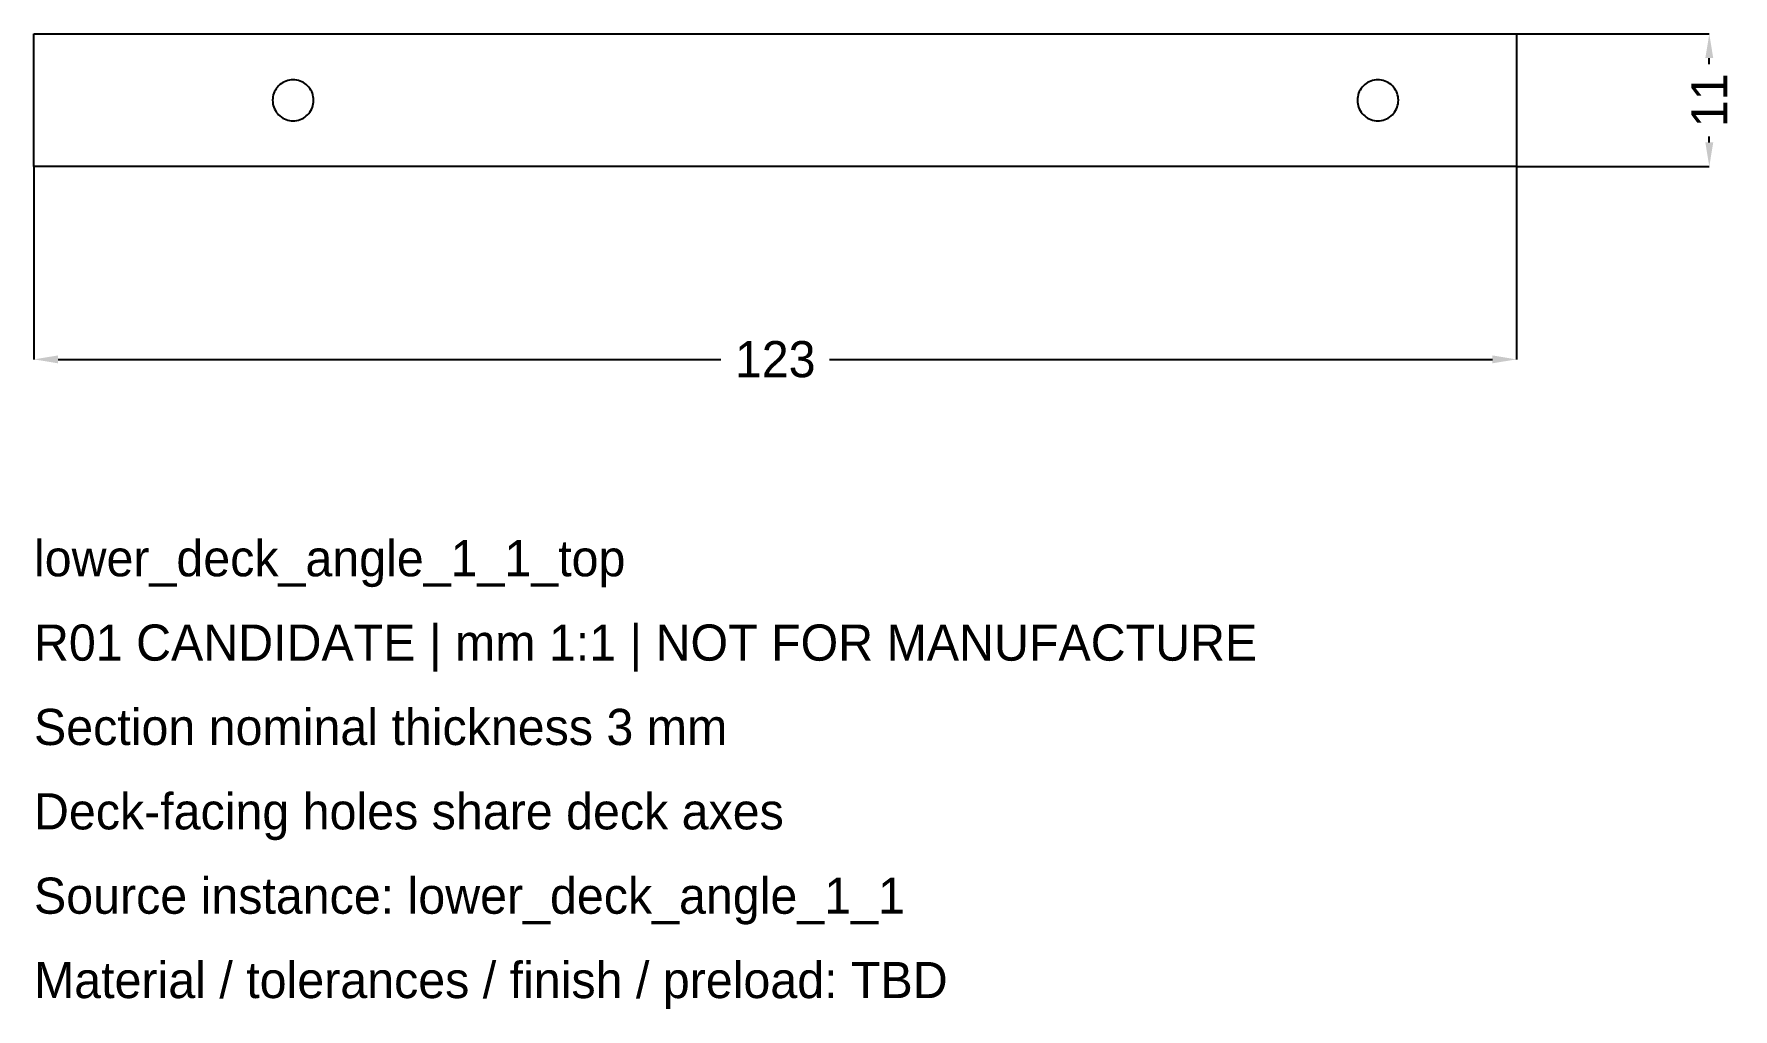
# Model space of a CAD drawing. Header units: millimetres. Extents: x 0 to 1322, y -1284 to 196.
# Drawn here: x 0 to 141, y -469.9 to -389 of the extents above; entities that cross this region are included whole.
import ezdxf

# ---------------------------------------------------------------- set-up
doc = ezdxf.new("R2010")
doc.units = ezdxf.units.MM
for name, color, linetype in [('REFERENCE_DIMENSIONS', 2, 'Continuous'), ('REFERENCE_GEOMETRY', 7, 'Continuous'), ('REFERENCE_NOTES', 3, 'Continuous')]:
    doc.layers.add(name, color=color, linetype=linetype)
doc.dimstyles.get("Standard").update_dxf_attribs({"dimtxt": 2.5, "dimasz": 2.5, "dimexe": 1.25, "dimexo": 0.625, "dimtad": 1, "dimcen": 2.5, "dimazin": 3, "dimtfac": 1, "dimtmove": 0, "dimatfit": 3})

# ---------------------------------------------------------------- blocks, each defined once
blk = doc.blocks.new('_CLOSEDFILLED')
at = {"color": 0, "linetype": 'BYBLOCK'}
blk.add_solid([(-1, 0.164), (0, 0), (-1, -0.164)], dxfattribs=at)
blk = doc.blocks.new('*D7')
for p, q in [((0, -400), (0, -416)), ((123, -400), (123, -416)), ((2, -416), (57, -416)), ((66, -416), (121, -416))]:
    blk.add_line(p, q)
at = {"layer": 'Defpoints'}
for p in [(0, -400), (123, -400), (0, -416)]:
    blk.add_point(p, dxfattribs=at)
at = {"layer": 'REFERENCE_DIMENSIONS', "xscale": 2, "yscale": 2, "rotation": 180}
blk.add_blockref('_CLOSEDFILLED', (0, -416), dxfattribs=at)
at = {"layer": 'REFERENCE_DIMENSIONS', "xscale": 2, "yscale": 2}
blk.add_blockref('_CLOSEDFILLED', (123, -416), dxfattribs=at)
at = {"layer": 'REFERENCE_DIMENSIONS', "insert": (61.5, -416), "char_height": 3, "attachment_point": 5}
blk.add_mtext('123', dxfattribs=at)
blk = doc.blocks.new('*D8')
for p, q in [((123, -389), (139, -389)), ((139, -391.5), (139, -391)), ((139, -398), (139, -397.5)), ((123, -400), (139, -400))]:
    blk.add_line(p, q)
at = {"layer": 'Defpoints'}
for p in [(123, -389), (123, -400), (139, -400)]:
    blk.add_point(p, dxfattribs=at)
at = {"layer": 'REFERENCE_DIMENSIONS', "xscale": 2, "yscale": 2}
for p, rotation in [((139, -389), 90), ((139, -400), 270)]:
    blk.add_blockref('_CLOSEDFILLED', p, dxfattribs=dict(at, rotation=rotation))
at = {"layer": 'REFERENCE_DIMENSIONS', "insert": (139, -394.5), "char_height": 3, "attachment_point": 5, "rotation": 90}
blk.add_mtext('11', dxfattribs=at)

msp = doc.modelspace()

# ---------------------------------------------------------------- linework, layer by layer
at = {"layer": 'REFERENCE_GEOMETRY'}
for points in [[(0, -389), (0.25, -389), (0.5, -389), (0.75, -389), (1, -389), (1.25, -389), (1.5, -389), (1.75, -389), (2, -389), (2.25, -389), (2.5, -389), (2.75, -389), (3, -389), (3.25, -389), (3.5, -389), (3.75, -389), (4, -389), (4.25, -389), (4.5, -389), (4.75, -389), (5, -389), (5.25, -389), (5.5, -389), (5.75, -389), (6, -389), (6.25, -389), (6.5, -389), (6.75, -389), (7, -389), (7.25, -389), (7.5, -389), (7.75, -389), (8, -389), (8.25, -389), (8.5, -389), (8.75, -389), (9, -389), (9.25, -389), (9.5, -389), (9.75, -389), (10, -389), (10.25, -389), (10.5, -389), (10.75, -389), (11, -389), (11.25, -389), (11.5, -389), (11.75, -389), (12, -389), (12.25, -389), (12.5, -389), (12.75, -389), (13, -389), (13.25, -389), (13.5, -389), (13.75, -389), (14, -389), (14.25, -389), (14.5, -389), (14.75, -389), (15, -389), (15.25, -389), (15.5, -389), (15.75, -389), (16, -389), (16.25, -389), (16.5, -389), (16.75, -389), (17, -389), (17.25, -389), (17.5, -389), (17.75, -389), (18, -389), (18.25, -389), (18.5, -389), (18.75, -389), (19, -389), (19.25, -389), (19.5, -389), (19.75, -389), (20, -389), (20.25, -389), (20.5, -389), (20.75, -389), (21, -389), (21.25, -389), (21.5, -389), (21.75, -389), (22, -389), (22.25, -389), (22.5, -389), (22.75, -389), (23, -389), (23.25, -389), (23.5, -389), (23.75, -389), (24, -389), (24.25, -389), (24.5, -389), (24.75, -389), (25, -389), (25.25, -389), (25.5, -389), (25.75, -389), (26, -389), (26.25, -389), (26.5, -389), (26.75, -389), (27, -389), (27.25, -389), (27.5, -389), (27.75, -389), (28, -389), (28.25, -389), (28.5, -389), (28.75, -389), (29, -389), (29.25, -389), (29.5, -389), (29.75, -389), (30, -389), (30.25, -389), (30.5, -389), (30.75, -389), (31, -389), (31.25, -389), (31.5, -389), (31.75, -389), (32, -389), (32.25, -389), (32.5, -389), (32.75, -389), (33, -389), (33.25, -389), (33.5, -389), (33.75, -389), (34, -389), (34.25, -389), (34.5, -389), (34.75, -389), (35, -389), (35.25, -389), (35.5, -389), (35.75, -389), (36, -389), (36.25, -389), (36.5, -389), (36.75, -389), (37, -389), (37.25, -389), (37.5, -389), (37.75, -389), (38, -389), (38.25, -389), (38.5, -389), (38.75, -389), (39, -389), (39.25, -389), (39.5, -389), (39.75, -389), (40, -389), (40.25, -389), (40.5, -389), (40.75, -389), (41, -389), (41.25, -389), (41.5, -389), (41.75, -389), (42, -389), (42.25, -389), (42.5, -389), (42.75, -389), (43, -389), (43.25, -389), (43.5, -389), (43.75, -389), (44, -389), (44.25, -389), (44.5, -389), (44.75, -389), (45, -389), (45.25, -389), (45.5, -389), (45.75, -389), (46, -389), (46.25, -389), (46.5, -389), (46.75, -389), (47, -389), (47.25, -389), (47.5, -389), (47.75, -389), (48, -389), (48.25, -389), (48.5, -389), (48.75, -389), (49, -389), (49.25, -389), (49.5, -389), (49.75, -389), (50, -389), (50.25, -389), (50.5, -389), (50.75, -389), (51, -389), (51.25, -389), (51.5, -389), (51.75, -389), (52, -389), (52.25, -389), (52.5, -389), (52.75, -389), (53, -389), (53.25, -389), (53.5, -389), (53.75, -389), (54, -389), (54.25, -389), (54.5, -389), (54.75, -389), (55, -389), (55.25, -389), (55.5, -389), (55.75, -389), (56, -389), (56.25, -389), (56.5, -389), (56.75, -389), (57, -389), (57.25, -389), (57.5, -389), (57.75, -389), (58, -389), (58.25, -389), (58.5, -389), (58.75, -389), (59, -389), (59.25, -389), (59.5, -389), (59.75, -389), (60, -389), (60.25, -389), (60.5, -389), (60.75, -389), (61, -389), (61.25, -389), (61.5, -389), (61.75, -389), (62, -389), (62.25, -389), (62.5, -389), (62.75, -389), (63, -389), (63.25, -389), (63.5, -389), (63.75, -389), (64, -389), (64.25, -389), (64.5, -389), (64.75, -389), (65, -389), (65.25, -389), (65.5, -389), (65.75, -389), (66, -389), (66.25, -389), (66.5, -389), (66.75, -389), (67, -389), (67.25, -389), (67.5, -389), (67.75, -389), (68, -389), (68.25, -389), (68.5, -389), (68.75, -389), (69, -389), (69.25, -389), (69.5, -389), (69.75, -389), (70, -389), (70.25, -389), (70.5, -389), (70.75, -389), (71, -389), (71.25, -389), (71.5, -389), (71.75, -389), (72, -389), (72.25, -389), (72.5, -389), (72.75, -389), (73, -389), (73.25, -389), (73.5, -389), (73.75, -389), (74, -389), (74.25, -389), (74.5, -389), (74.75, -389), (75, -389), (75.25, -389), (75.5, -389), (75.75, -389), (76, -389), (76.25, -389), (76.5, -389), (76.75, -389), (77, -389), (77.25, -389), (77.5, -389), (77.75, -389), (78, -389), (78.25, -389), (78.5, -389), (78.75, -389), (79, -389), (79.25, -389), (79.5, -389), (79.75, -389), (80, -389), (80.25, -389), (80.5, -389), (80.75, -389), (81, -389), (81.25, -389), (81.5, -389), (81.75, -389), (82, -389), (82.25, -389), (82.5, -389), (82.75, -389), (83, -389), (83.25, -389), (83.5, -389), (83.75, -389), (84, -389), (84.25, -389), (84.5, -389), (84.75, -389), (85, -389), (85.25, -389), (85.5, -389), (85.75, -389), (86, -389), (86.25, -389), (86.5, -389), (86.75, -389), (87, -389), (87.25, -389), (87.5, -389), (87.75, -389), (88, -389), (88.25, -389), (88.5, -389), (88.75, -389), (89, -389), (89.25, -389), (89.5, -389), (89.75, -389), (90, -389), (90.25, -389), (90.5, -389), (90.75, -389), (91, -389), (91.25, -389), (91.5, -389), (91.75, -389), (92, -389), (92.25, -389), (92.5, -389), (92.75, -389), (93, -389), (93.25, -389), (93.5, -389), (93.75, -389), (94, -389), (94.25, -389), (94.5, -389), (94.75, -389), (95, -389), (95.25, -389), (95.5, -389), (95.75, -389), (96, -389), (96.25, -389), (96.5, -389), (96.75, -389), (97, -389), (97.25, -389), (97.5, -389), (97.75, -389), (98, -389), (98.25, -389), (98.5, -389), (98.75, -389), (99, -389), (99.25, -389), (99.5, -389), (99.75, -389), (100, -389), (100.25, -389), (100.5, -389), (100.75, -389), (101, -389), (101.25, -389), (101.5, -389), (101.75, -389), (102, -389), (102.25, -389), (102.5, -389), (102.75, -389), (103, -389), (103.25, -389), (103.5, -389), (103.75, -389), (104, -389), (104.25, -389), (104.5, -389), (104.75, -389), (105, -389), (105.25, -389), (105.5, -389), (105.75, -389), (106, -389), (106.25, -389), (106.5, -389), (106.75, -389), (107, -389), (107.25, -389), (107.5, -389), (107.75, -389), (108, -389), (108.25, -389), (108.5, -389), (108.75, -389), (109, -389), (109.25, -389), (109.5, -389), (109.75, -389), (110, -389), (110.25, -389), (110.5, -389), (110.75, -389), (111, -389), (111.25, -389), (111.5, -389), (111.75, -389), (112, -389), (112.25, -389), (112.5, -389), (112.75, -389), (113, -389), (113.25, -389), (113.5, -389), (113.75, -389), (114, -389), (114.25, -389), (114.5, -389), (114.75, -389), (115, -389), (115.25, -389), (115.5, -389), (115.75, -389), (116, -389), (116.25, -389), (116.5, -389), (116.75, -389), (117, -389), (117.25, -389), (117.5, -389), (117.75, -389), (118, -389), (118.25, -389), (118.5, -389), (118.75, -389), (119, -389), (119.25, -389), (119.5, -389), (119.75, -389), (120, -389), (120.25, -389), (120.5, -389), (120.75, -389), (121, -389), (121.25, -389), (121.5, -389), (121.75, -389), (122, -389), (122.25, -389), (122.5, -389), (122.75, -389), (123, -389), (123, -389.25), (123, -389.5), (123, -389.75), (123, -390), (123, -390.25), (123, -390.5), (123, -390.75), (123, -391), (123, -391.25), (123, -391.5), (123, -391.75), (123, -392), (123, -392.25), (123, -392.5), (123, -392.75), (123, -393), (123, -393.25), (123, -393.5), (123, -393.75), (123, -394), (123, -394.25), (123, -394.5), (123, -394.75), (123, -395), (123, -395.25), (123, -395.5), (123, -395.75), (123, -396), (123, -396.25), (123, -396.5), (123, -396.75), (123, -397), (123, -397.25), (123, -397.5), (123, -397.75), (123, -398), (123, -398.25), (123, -398.5), (123, -398.75), (123, -399), (123, -399.25), (123, -399.5), (123, -399.75), (123, -400), (122.75, -400), (122.5, -400), (122.25, -400), (122, -400), (121.75, -400), (121.5, -400), (121.25, -400), (121, -400), (120.75, -400), (120.5, -400), (120.25, -400), (120, -400), (119.75, -400), (119.5, -400), (119.25, -400), (119, -400), (118.75, -400), (118.5, -400), (118.25, -400), (118, -400), (117.75, -400), (117.5, -400), (117.25, -400), (117, -400), (116.75, -400), (116.5, -400), (116.25, -400), (116, -400), (115.75, -400), (115.5, -400), (115.25, -400), (115, -400), (114.75, -400), (114.5, -400), (114.25, -400), (114, -400), (113.75, -400), (113.5, -400), (113.25, -400), (113, -400), (112.75, -400), (112.5, -400), (112.25, -400), (112, -400), (111.75, -400), (111.5, -400), (111.25, -400), (111, -400), (110.75, -400), (110.5, -400), (110.25, -400), (110, -400), (109.75, -400), (109.5, -400), (109.25, -400), (109, -400), (108.75, -400), (108.5, -400), (108.25, -400), (108, -400), (107.75, -400), (107.5, -400), (107.25, -400), (107, -400), (106.75, -400), (106.5, -400), (106.25, -400), (106, -400), (105.75, -400), (105.5, -400), (105.25, -400), (105, -400), (104.75, -400), (104.5, -400), (104.25, -400), (104, -400), (103.75, -400), (103.5, -400), (103.25, -400), (103, -400), (102.75, -400), (102.5, -400), (102.25, -400), (102, -400), (101.75, -400), (101.5, -400), (101.25, -400), (101, -400), (100.75, -400), (100.5, -400), (100.25, -400), (100, -400), (99.75, -400), (99.5, -400), (99.25, -400), (99, -400), (98.75, -400), (98.5, -400), (98.25, -400), (98, -400), (97.75, -400), (97.5, -400), (97.25, -400), (97, -400), (96.75, -400), (96.5, -400), (96.25, -400), (96, -400), (95.75, -400), (95.5, -400), (95.25, -400), (95, -400), (94.75, -400), (94.5, -400), (94.25, -400), (94, -400), (93.75, -400), (93.5, -400), (93.25, -400), (93, -400), (92.75, -400), (92.5, -400), (92.25, -400), (92, -400), (91.75, -400), (91.5, -400), (91.25, -400), (91, -400), (90.75, -400), (90.5, -400), (90.25, -400), (90, -400), (89.75, -400), (89.5, -400), (89.25, -400), (89, -400), (88.75, -400), (88.5, -400), (88.25, -400), (88, -400), (87.75, -400), (87.5, -400), (87.25, -400), (87, -400), (86.75, -400), (86.5, -400), (86.25, -400), (86, -400), (85.75, -400), (85.5, -400), (85.25, -400), (85, -400), (84.75, -400), (84.5, -400), (84.25, -400), (84, -400), (83.75, -400), (83.5, -400), (83.25, -400), (83, -400), (82.75, -400), (82.5, -400), (82.25, -400), (82, -400), (81.75, -400), (81.5, -400), (81.25, -400), (81, -400), (80.75, -400), (80.5, -400), (80.25, -400), (80, -400), (79.75, -400), (79.5, -400), (79.25, -400), (79, -400), (78.75, -400), (78.5, -400), (78.25, -400), (78, -400), (77.75, -400), (77.5, -400), (77.25, -400), (77, -400), (76.75, -400), (76.5, -400), (76.25, -400), (76, -400), (75.75, -400), (75.5, -400), (75.25, -400), (75, -400), (74.75, -400), (74.5, -400), (74.25, -400), (74, -400), (73.75, -400), (73.5, -400), (73.25, -400), (73, -400), (72.75, -400), (72.5, -400), (72.25, -400), (72, -400), (71.75, -400), (71.5, -400), (71.25, -400), (71, -400), (70.75, -400), (70.5, -400), (70.25, -400), (70, -400), (69.75, -400), (69.5, -400), (69.25, -400), (69, -400), (68.75, -400), (68.5, -400), (68.25, -400), (68, -400), (67.75, -400), (67.5, -400), (67.25, -400), (67, -400), (66.75, -400), (66.5, -400), (66.25, -400), (66, -400), (65.75, -400), (65.5, -400), (65.25, -400), (65, -400), (64.75, -400), (64.5, -400), (64.25, -400), (64, -400), (63.75, -400), (63.5, -400), (63.25, -400), (63, -400), (62.75, -400), (62.5, -400), (62.25, -400), (62, -400), (61.75, -400), (61.5, -400), (61.25, -400), (61, -400), (60.75, -400), (60.5, -400), (60.25, -400), (60, -400), (59.75, -400), (59.5, -400), (59.25, -400), (59, -400), (58.75, -400), (58.5, -400), (58.25, -400), (58, -400), (57.75, -400), (57.5, -400), (57.25, -400), (57, -400), (56.75, -400), (56.5, -400), (56.25, -400), (56, -400), (55.75, -400), (55.5, -400), (55.25, -400), (55, -400), (54.75, -400), (54.5, -400), (54.25, -400), (54, -400), (53.75, -400), (53.5, -400), (53.25, -400), (53, -400), (52.75, -400), (52.5, -400), (52.25, -400), (52, -400), (51.75, -400), (51.5, -400), (51.25, -400), (51, -400), (50.75, -400), (50.5, -400), (50.25, -400), (50, -400), (49.75, -400), (49.5, -400), (49.25, -400), (49, -400), (48.75, -400), (48.5, -400), (48.25, -400), (48, -400), (47.75, -400), (47.5, -400), (47.25, -400), (47, -400), (46.75, -400), (46.5, -400), (46.25, -400), (46, -400), (45.75, -400), (45.5, -400), (45.25, -400), (45, -400), (44.75, -400), (44.5, -400), (44.25, -400), (44, -400), (43.75, -400), (43.5, -400), (43.25, -400), (43, -400), (42.75, -400), (42.5, -400), (42.25, -400), (42, -400), (41.75, -400), (41.5, -400), (41.25, -400), (41, -400), (40.75, -400), (40.5, -400), (40.25, -400), (40, -400), (39.75, -400), (39.5, -400), (39.25, -400), (39, -400), (38.75, -400), (38.5, -400), (38.25, -400), (38, -400), (37.75, -400), (37.5, -400), (37.25, -400), (37, -400), (36.75, -400), (36.5, -400), (36.25, -400), (36, -400), (35.75, -400), (35.5, -400), (35.25, -400), (35, -400), (34.75, -400), (34.5, -400), (34.25, -400), (34, -400), (33.75, -400), (33.5, -400), (33.25, -400), (33, -400), (32.75, -400), (32.5, -400), (32.25, -400), (32, -400), (31.75, -400), (31.5, -400), (31.25, -400), (31, -400), (30.75, -400), (30.5, -400), (30.25, -400), (30, -400), (29.75, -400), (29.5, -400), (29.25, -400), (29, -400), (28.75, -400), (28.5, -400), (28.25, -400), (28, -400), (27.75, -400), (27.5, -400), (27.25, -400), (27, -400), (26.75, -400), (26.5, -400), (26.25, -400), (26, -400), (25.75, -400), (25.5, -400), (25.25, -400), (25, -400), (24.75, -400), (24.5, -400), (24.25, -400), (24, -400), (23.75, -400), (23.5, -400), (23.25, -400), (23, -400), (22.75, -400), (22.5, -400), (22.25, -400), (22, -400), (21.75, -400), (21.5, -400), (21.25, -400), (21, -400), (20.75, -400), (20.5, -400), (20.25, -400), (20, -400), (19.75, -400), (19.5, -400), (19.25, -400), (19, -400), (18.75, -400), (18.5, -400), (18.25, -400), (18, -400), (17.75, -400), (17.5, -400), (17.25, -400), (17, -400), (16.75, -400), (16.5, -400), (16.25, -400), (16, -400), (15.75, -400), (15.5, -400), (15.25, -400), (15, -400), (14.75, -400), (14.5, -400), (14.25, -400), (14, -400), (13.75, -400), (13.5, -400), (13.25, -400), (13, -400), (12.75, -400), (12.5, -400), (12.25, -400), (12, -400), (11.75, -400), (11.5, -400), (11.25, -400), (11, -400), (10.75, -400), (10.5, -400), (10.25, -400), (10, -400), (9.75, -400), (9.5, -400), (9.25, -400), (9, -400), (8.75, -400), (8.5, -400), (8.25, -400), (8, -400), (7.75, -400), (7.5, -400), (7.25, -400), (7, -400), (6.75, -400), (6.5, -400), (6.25, -400), (6, -400), (5.75, -400), (5.5, -400), (5.25, -400), (5, -400), (4.75, -400), (4.5, -400), (4.25, -400), (4, -400), (3.75, -400), (3.5, -400), (3.25, -400), (3, -400), (2.75, -400), (2.5, -400), (2.25, -400), (2, -400), (1.75, -400), (1.5, -400), (1.25, -400), (1, -400), (0.75, -400), (0.5, -400), (0.25, -400), (0, -400), (0, -399.75), (0, -399.5), (0, -399.25), (0, -399), (0, -398.75), (0, -398.5), (0, -398.25), (0, -398), (0, -397.75), (0, -397.5), (0, -397.25), (0, -397), (0, -396.75), (0, -396.5), (0, -396.25), (0, -396), (0, -395.75), (0, -395.5), (0, -395.25), (0, -395), (0, -394.75), (0, -394.5), (0, -394.25), (0, -394), (0, -393.75), (0, -393.5), (0, -393.25), (0, -393), (0, -392.75), (0, -392.5), (0, -392.25), (0, -392), (0, -391.75), (0, -391.5), (0, -391.25), (0, -391), (0, -390.75), (0, -390.5), (0, -390.25), (0, -390), (0, -389.75), (0, -389.5), (0, -389.25)], [(23.2, -394.5), (23.1935, -394.3518), (23.1742, -394.2048), (23.1421, -394.06), (23.0975, -393.9186), (23.0407, -393.7815), (22.9722, -393.65), (22.8926, -393.5249), (22.8023, -393.4073), (22.7021, -393.2979), (22.5927, -393.1977), (22.4751, -393.1074), (22.35, -393.0278), (22.2185, -392.9593), (22.0814, -392.9025), (21.94, -392.8579), (21.7952, -392.8258), (21.6482, -392.8065), (21.5, -392.8), (21.3518, -392.8065), (21.2048, -392.8258), (21.06, -392.8579), (20.9186, -392.9025), (20.7815, -392.9593), (20.65, -393.0278), (20.5249, -393.1074), (20.4073, -393.1977), (20.2979, -393.2979), (20.1977, -393.4073), (20.1074, -393.5249), (20.0278, -393.65), (19.9593, -393.7815), (19.9025, -393.9186), (19.8579, -394.06), (19.8258, -394.2048), (19.8065, -394.3518), (19.8, -394.5), (19.8065, -394.6482), (19.8258, -394.7952), (19.8579, -394.94), (19.9025, -395.0814), (19.9593, -395.2185), (20.0278, -395.35), (20.1074, -395.4751), (20.1977, -395.5927), (20.2979, -395.7021), (20.4073, -395.8023), (20.5249, -395.8926), (20.65, -395.9722), (20.7815, -396.0407), (20.9186, -396.0975), (21.06, -396.1421), (21.2048, -396.1742), (21.3518, -396.1935), (21.5, -396.2), (21.6482, -396.1935), (21.7952, -396.1742), (21.94, -396.1421), (22.0814, -396.0975), (22.2185, -396.0407), (22.35, -395.9722), (22.4751, -395.8926), (22.5927, -395.8023), (22.7021, -395.7021), (22.8023, -395.5927), (22.8926, -395.4751), (22.9722, -395.35), (23.0407, -395.2185), (23.0975, -395.0814), (23.1421, -394.94), (23.1742, -394.7952), (23.1935, -394.6482)], [(113.2, -394.5), (113.1935, -394.3518), (113.1742, -394.2048), (113.1421, -394.06), (113.0975, -393.9186), (113.0407, -393.7815), (112.9722, -393.65), (112.8926, -393.5249), (112.8023, -393.4073), (112.7021, -393.2979), (112.5927, -393.1977), (112.4751, -393.1074), (112.35, -393.0278), (112.2185, -392.9593), (112.0814, -392.9025), (111.94, -392.8579), (111.7952, -392.8258), (111.6482, -392.8065), (111.5, -392.8), (111.3518, -392.8065), (111.2048, -392.8258), (111.06, -392.8579), (110.9186, -392.9025), (110.7815, -392.9593), (110.65, -393.0278), (110.5249, -393.1074), (110.4073, -393.1977), (110.2979, -393.2979), (110.1977, -393.4073), (110.1074, -393.5249), (110.0278, -393.65), (109.9593, -393.7815), (109.9025, -393.9186), (109.8579, -394.06), (109.8258, -394.2048), (109.8065, -394.3518), (109.8, -394.5), (109.8065, -394.6482), (109.8258, -394.7952), (109.8579, -394.94), (109.9025, -395.0814), (109.9593, -395.2185), (110.0278, -395.35), (110.1074, -395.4751), (110.1977, -395.5927), (110.2979, -395.7021), (110.4073, -395.8023), (110.5249, -395.8926), (110.65, -395.9722), (110.7815, -396.0407), (110.9186, -396.0975), (111.06, -396.1421), (111.2048, -396.1742), (111.3518, -396.1935), (111.5, -396.2), (111.6482, -396.1935), (111.7952, -396.1742), (111.94, -396.1421), (112.0814, -396.0975), (112.2185, -396.0407), (112.35, -395.9722), (112.4751, -395.8926), (112.5927, -395.8023), (112.7021, -395.7021), (112.8023, -395.5927), (112.8926, -395.4751), (112.9722, -395.35), (113.0407, -395.2185), (113.0975, -395.0814), (113.1421, -394.94), (113.1742, -394.7952), (113.1935, -394.6482)]]:
    msp.add_lwpolyline(points, close=True, dxfattribs=at)

# ---------------------------------------------------------------- texts
at = {"layer": 'REFERENCE_NOTES'}
for s, p in [('lower_deck_angle_1_1_top', (0, -434)), ('R01 CANDIDATE | mm 1:1 | NOT FOR MANUFACTURE', (0, -441)), ('Section nominal thickness 3 mm', (0, -448)), ('Deck-facing holes share deck axes', (0, -455)), ('Source instance: lower_deck_angle_1_1', (0, -462)), ('Material / tolerances / finish / preload: TBD', (0, -469))]:
    msp.add_text(s, height=3, dxfattribs=at).set_placement(p)

# ---------------------------------------------------------------- dimensions: what is measured, and where the dimension line sits
at = {"layer": 'REFERENCE_DIMENSIONS'}
dim = msp.add_linear_dim(base=(139, -400), p1=(123, -400), p2=(123, -389), angle=90, dimstyle='Standard', override={"dimtxt": 3, "dimasz": 2, "dimdec": 3}, dxfattribs=at)
dim.commit()
dim.dimension.update_dxf_attribs({"geometry": '*D8', "text_midpoint": (139, -394.5)})
dim = msp.add_linear_dim(base=(0, -416), p1=(0, -400), p2=(123, -400), dimstyle='Standard', override={"dimtxt": 3, "dimasz": 2, "dimdec": 3}, dxfattribs=at)
dim.commit()
dim.dimension.update_dxf_attribs({"geometry": '*D7', "text_midpoint": (61.5, -416)})

doc.saveas('drawing.dxf')
